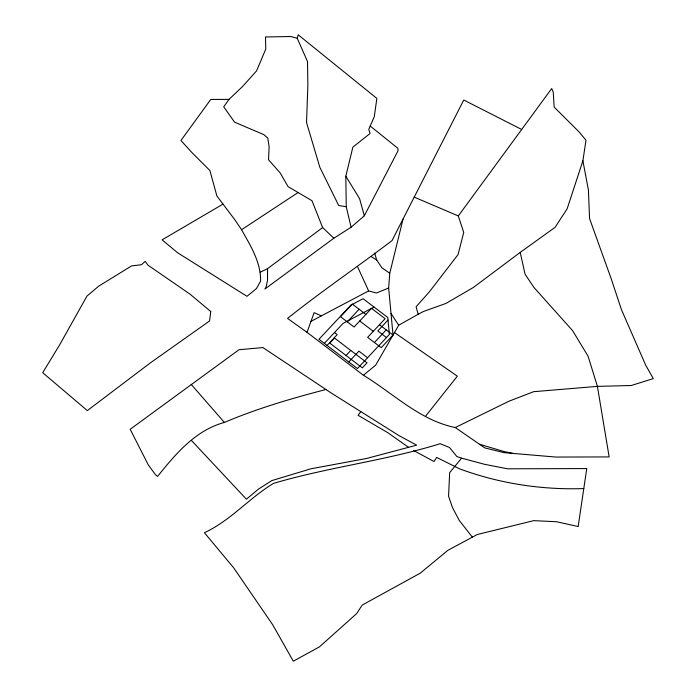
<?xml version="1.0" encoding="UTF-8"?>
<svg xmlns="http://www.w3.org/2000/svg" width="696" height="696" viewBox="0 0 696 696"><rect width="100%" height="100%" fill="white"/><g stroke="black" fill="none" stroke-linecap="round" stroke-linejoin="round"><path stroke-width="1.04" d="M351.089 227.227L346.251 206.747L338.691 205.477L319.847 167.31L306.536 122.522L307.858 85.617L307.519 61.535L297.218 38.28L290.771 36.505L265.498 36.984L265.768 49.103L256.572 70.888L242.425 86.652L229.001 99.38L223.712 106.845L234.648 122.209L263.827 134.632L267.786 138.069L269.135 146.821L268.534 159.715L280.244 173.026L288.057 186.615L311.956 200.692L322.648 227.557L267.534 268.682L267.516 280.401L265.985 287.535L264.959 288.97L333.88 238.215L351.089 227.227L364.33 215.795L398.051 150.727L397.825 148.257L370.211 126.046M365.887 314.401L352.324 304.074L340.518 316.697L354.081 327.024L371.542 308.363L385.106 318.69L367.653 337.351L381.217 347.678L393.022 335.054L388.655 288.005L389.769 273.258L403.054 219.005M418.165 314.27L423.568 311.434L445.953 303.43L473.323 287.5L520.225 252.387L555.069 227.348L567.11 208.887L582.891 160.802L585.988 140.244L579.368 132.214L554.164 107.088L553.242 91.959L551.693 88.557L458.307 215.943L463.727 232.429L458.038 254.623L429.232 292.015L416.095 306.745L418.165 314.27L398.704 325.206L375.675 365.148L363.416 375.257L307.032 332.331L287.544 318.403C321.509 291.259 357.535 266.899 392.039 240.59L463.771 100.015L521.687 129.482M346.251 206.747L345.816 176.184L352.863 147.143L370.072 133.484L368.776 129.326L374.291 116.676L376.858 98.414L298.184 34.8L297.218 38.28M307.032 332.331L314.14 312.635L321.352 315.88M360.832 411.623L358.048 415.277L387.733 432.634L408.552 447.328M425.482 416.304L457.333 376.171L394.458 332.558M461.605 458.151L456.907 456.585L449.555 447.528L440.159 443.709C385.506 460.7 328.321 467.129 273.545 483.372C249.168 498.032 230.585 520.625 204.398 532.701L233.691 567.849L272.728 624.79L293.32 661.2L319.49 646.819L356.596 613.672L362.242 605.033L420.201 573.191L447.902 550.31L477.256 534.519L533.719 520.652L556.539 521.73L578.159 526.533L586.754 468.573L507.523 468.808L484.459 464.284L461.605 458.151L449.668 472.645L448.563 496.161L452.443 507.497L459.282 520.451L472.349 537.164M324.362 343.372L343.041 323.405L374.03 307.049M347.304 321.856L359.11 309.241M327.085 345.442L337.203 334.628L334.48 332.558M346.043 355.473L350.767 350.427M348.792 361.964L358.91 351.149L367.575 357.744M388.011 320.047L377.806 330.957L386.463 337.551M374.431 342.51L386.236 329.895M191.409 440.411L246.428 499.215L258.547 489.053L271.745 480.623L310.868 468.808L366.522 458.481L416.686 445.17L399.086 435.679L331.679 393.301L262.897 347.574L238.989 349.731L130.178 429.284L148.213 464.745L155.547 474.803L157.566 476.412C175.549 454.062 195.524 430.189 224.399 422.446C257.259 408.421 291.476 398.486 325.945 389.49M223.016 204.119L162.072 239.85L177.741 252.848L246.993 296.313L256.433 288.57L260.608 281.132C261 262.235 250.421 245.601 241.564 229.724L298.088 192.522M310.99 321.352L368.628 290.928L376.51 292.999L388.655 288.005M363.416 375.257C393.37 393.423 419.984 420.428 455.288 427.535L508.846 401.261L533.58 391.7L597.403 386.367L631.22 385.523L653.292 378.607L645.679 365.148L621.502 309.781L611.201 278.765L589.555 218.544L588.416 190.025L582.891 160.802M260.173 272.214L267.534 268.682M583.796 488.531L581.952 488.635A304.674 274.998 -8.6 0 1 510.664 482.998A305.248 275.512 -8.6 0 1 459.586 468.834L436.688 457.446L434.017 461.509L413.537 450.477M229.001 99.38L210.766 99.45L180.934 140.496L192.053 152.702L209.905 170.546L216.891 196.02L234.622 219.475L241.564 229.724M512.926 453.4L504.035 451.53L479.527 444.274M414.207 197.133L458.307 215.943M371.159 256.546L376.693 260.017L381.895 267.795L389.769 273.258M455.288 427.535L484.773 447.902L504.026 452.644L555.895 457.063L609.148 456.924L597.403 386.367L588.05 356.108L572.556 330.591L533.841 287.335L525.054 274.18L520.225 252.387M379.459 324.728L393.022 335.054M359.736 320.986L373.3 331.313M322.648 227.557L333.88 238.215M191.209 384.401L224.399 422.446M398.704 325.206L391.022 313.522M345.816 176.184L359.588 198.656L364.33 215.795M357.448 266.49L368.628 290.928M374.648 253.074L376.693 260.017M210.757 311.512L209.557 320.995L150.362 362.877L87.322 410.596L42.708 372.699L59.83 344.529L86.957 296.105L98.667 286.169L131.579 265.924L141.523 264.715L145.22 261.357L147.944 265.15L190.025 294.147L210.757 311.512M350.862 305.179L318.977 339.265L357.457 368.558L389.351 334.471L387.776 317.507L363.103 298.723L350.862 305.179M334.489 338.038L329.765 343.084L362.329 367.871L367.044 362.825L334.489 338.038"/></g></svg>
